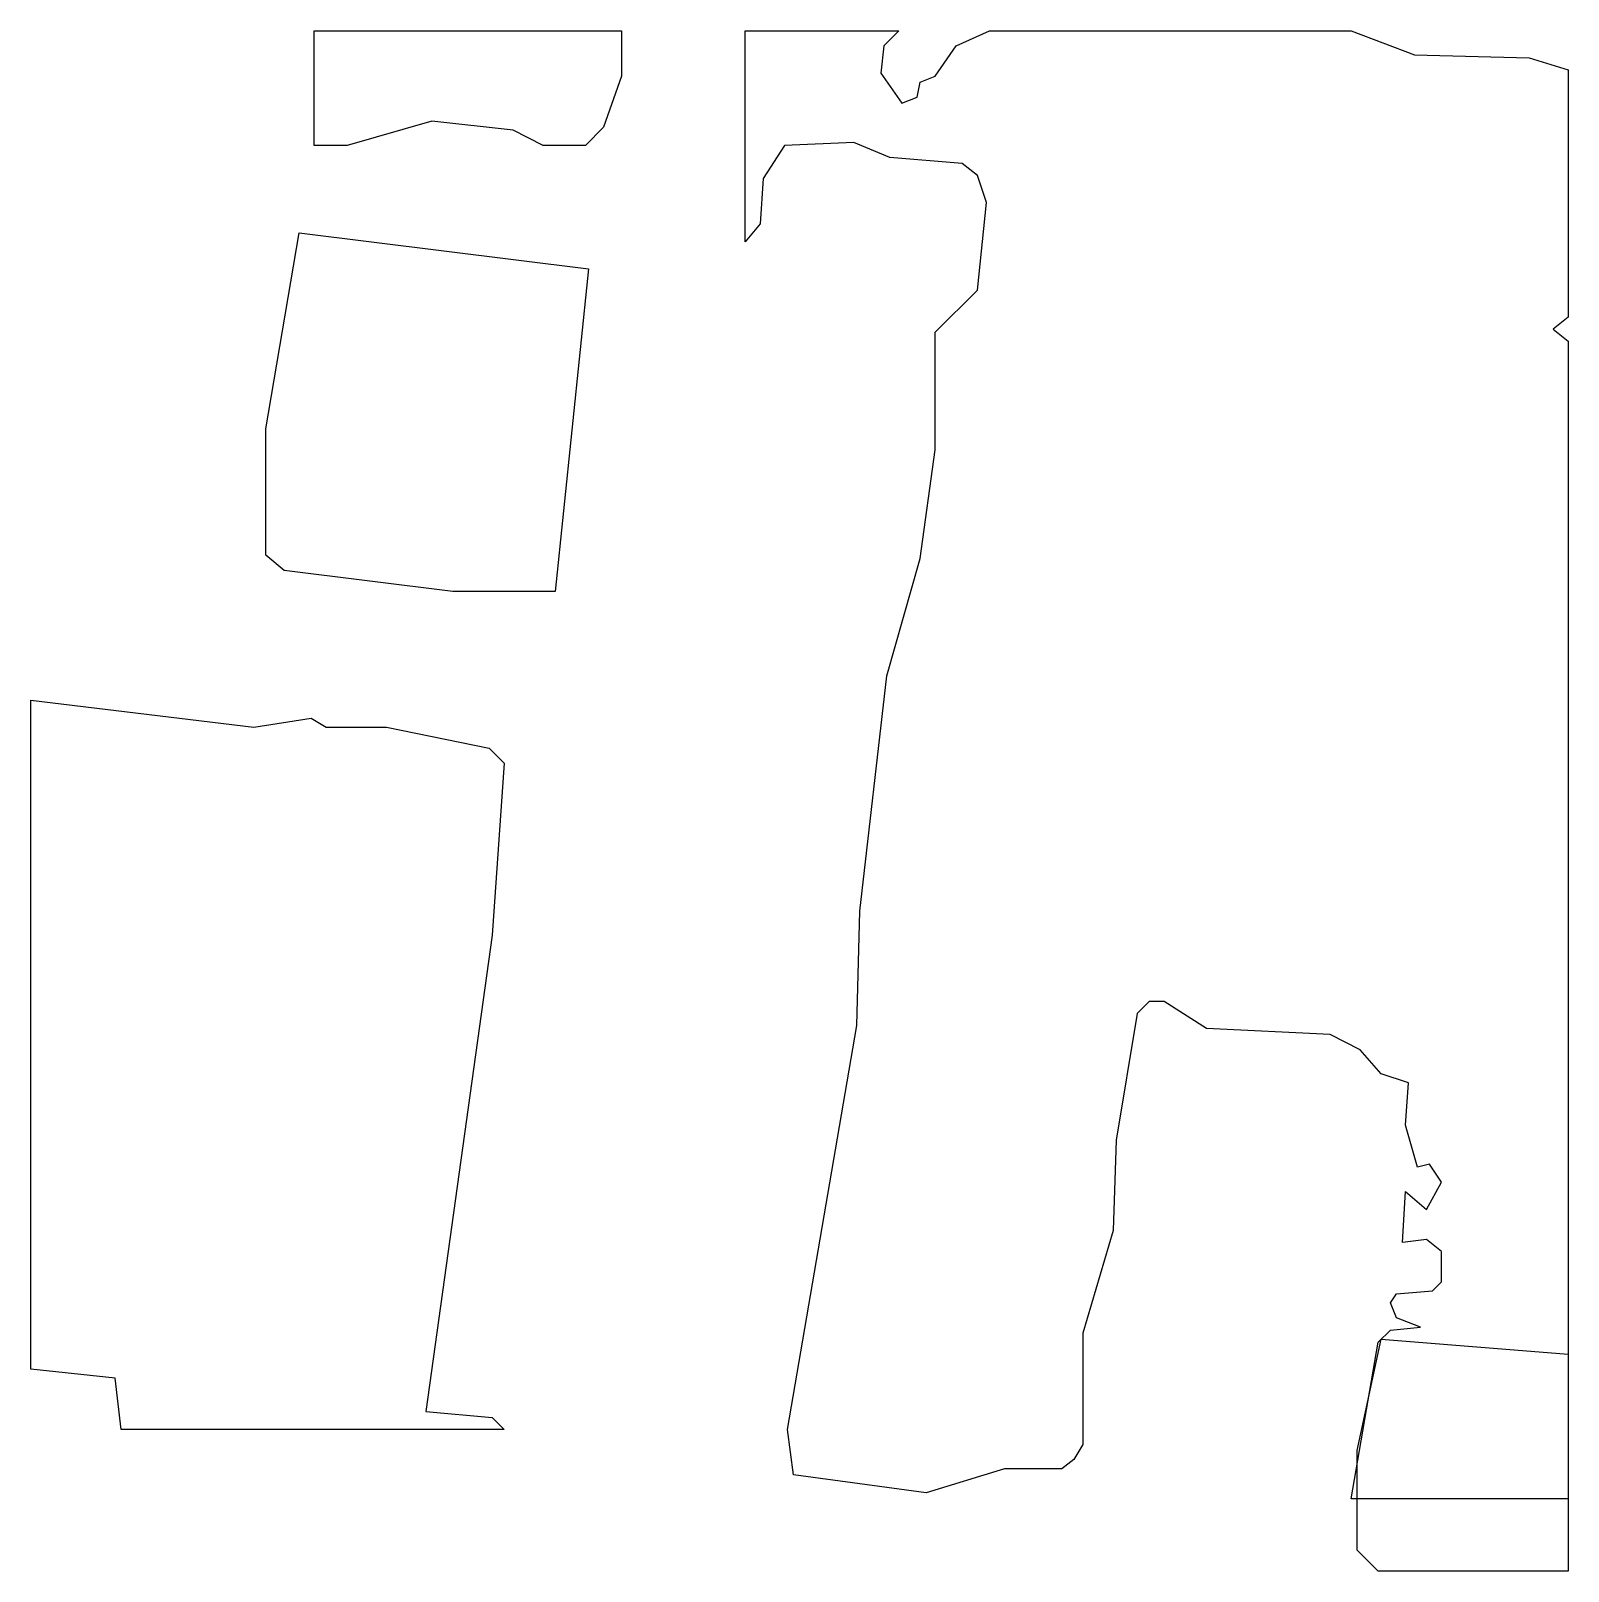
# Model space of a CAD drawing. Header units: metres. Extents: x 0 to 256, y 0 to 256.
import ezdxf

# ---------------------------------------------------------------- set-up
doc = ezdxf.new("R2010")
doc.units = ezdxf.units.M

msp = doc.modelspace()

# ---------------------------------------------------------------- linework, layer by layer
for points in [[(47.5, 236.5), (47.5, 255.5), (98.5, 255.5), (98.5, 248), (95.5, 239.5), (92.5, 236.5), (85.5, 236.5), (80.5, 239), (67, 240.5), (53, 236.5), (47.5, 236.5)], [(195.5, 90), (188.5, 94.5), (186, 94.5), (184, 92.5), (180.5, 71.5), (180, 56.5), (175, 39.5), (175, 21), (173.5, 18.5), (171.5, 17), (162, 17), (149, 13), (127, 16), (126, 23.5), (137.5, 90.5), (138, 109.5), (142.5, 148.5), (148, 168), (150.5, 186), (150.5, 205.5), (157.5, 212.5), (159, 227), (157.5, 231.5), (155, 233.5), (143, 234.5), (137, 237), (125.5, 236.5), (122, 231), (121.5, 223.5), (119, 220.5), (119, 255.5), (144.5, 255.5), (142, 253), (141.5, 248.5), (145, 243.5), (147.5, 244.5), (148, 247), (150.5, 248), (154, 253), (159.5, 255.5), (219.5, 255.5), (230, 251.5), (249, 251), (255.5, 249), (255.5, 208), (253, 206), (255.5, 204), (255.5, 12), (219.5, 12), (224, 38), (226, 40), (231, 40.5), (227, 42), (226, 44.5), (227, 46), (233, 46.5), (234.5, 48), (234.5, 53), (232, 55), (228, 54.5), (228.5, 63), (232, 60), (234.5, 64.5), (232.5, 67.5), (230.5, 67), (228.5, 74), (229, 81), (224.5, 82.5), (221, 86.5), (216, 89), (195.5, 90)], [(70.5, 162.5), (42.5, 166), (39.5, 168.5), (39.5, 189.5), (45, 222), (93, 216), (87.5, 162.5), (70.5, 162.5)], [(15.5, 23.5), (14.5, 32), (0.5, 33.5), (0.5, 144.5), (37.5, 140), (47, 141.5), (49.5, 140), (59.5, 140), (76.5, 136.5), (79, 134), (77, 105.5), (66, 26.5), (77, 25.5), (79, 23.5), (15.5, 23.5)], [(224, 0), (220.5, 3.5), (220.5, 20), (224.5, 38.5), (255.5, 36), (255.5, 0), (224, 0)]]:
    msp.add_lwpolyline(points, close=True)

doc.saveas('drawing.dxf')
